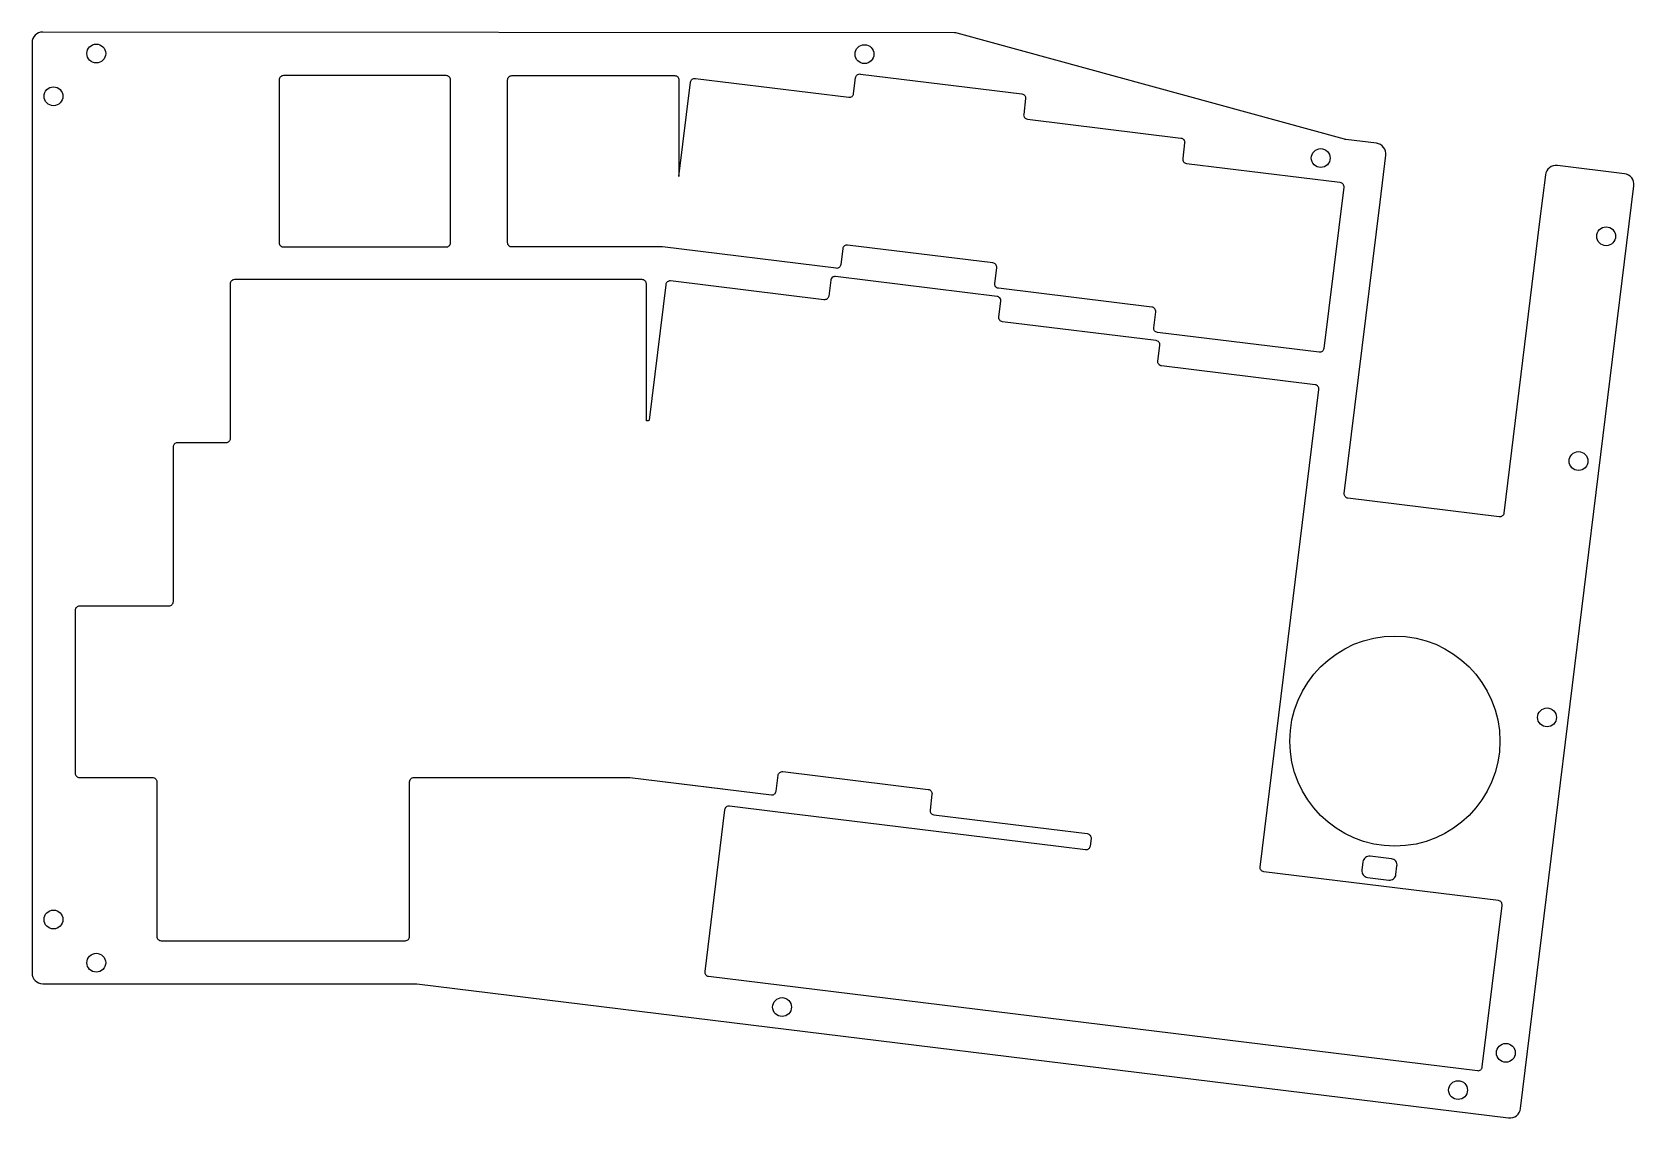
# Model space of a CAD drawing. Header units: millimetres. Extents: x -5 to 182, y -127 to 0.
import ezdxf

# ---------------------------------------------------------------- set-up
doc = ezdxf.new("R2010")
doc.units = ezdxf.units.MM
doc.layers.get('0').update_dxf_attribs({"linetype": 'CONTINUOUS'})

msp = doc.modelspace()

# ---------------------------------------------------------------- linework, layer by layer
msp.add_line((65.24, -87.16), (76.08, -88.49))
for points in [[(171.41, -22.28), (167.24, -56.3, -0.414214), (166.68, -56.73), (149.04, -54.57, -0.414214), (148.61, -54.01), (152.78, -19.99), (153.45, -14.54, 0.414214), (152.37, -13.14), (148.8, -12.7, -0.03633), (148.62, -12.67), (103.43, -0.29, 0.066742), (103.1, -0.24), (-3.3, -0.15, 0.414464), (-4.55, -1.4), (-4.55, -109.98, 0.414214), (-3.3, -111.23), (40.22, -111.23, -0.030553), (40.37, -111.24), (167.79, -126.88, 0.414214), (169.19, -125.79), (182.41, -18.09, 0.414214), (181.32, -16.7), (173.48, -15.73, 0.414214), (172.08, -16.82)], [(24.29, -24.74, 0.414214), (24.79, -25.24), (43.79, -25.24, 0.414214), (44.29, -24.74), (44.29, -5.74, 0.414214), (43.79, -5.24), (24.79, -5.24, 0.414214), (24.29, -5.74)], [(90.07, -25.45), (89.85, -27.3, -0.414214), (89.29, -27.73), (69.03, -25.24, 0.030553), (68.97, -25.24), (51.46, -25.24, -0.414214), (50.96, -24.74), (50.96, -5.74, -0.414214), (51.46, -5.24), (70.46, -5.24, -0.414214), (70.96, -5.74), (70.96, -17.02), (72.31, -6, -0.414214), (72.87, -5.57), (90.79, -7.76, 0.414214), (91.34, -7.33), (91.57, -5.49, -0.414214), (92.13, -5.05), (110.98, -7.37, -0.414214), (111.42, -7.92), (111.19, -9.77, 0.414214), (111.63, -10.32), (129.54, -12.52, -0.414214), (129.98, -13.08), (129.75, -14.92, 0.414214), (130.19, -15.48), (148.1, -17.68, -0.414214), (148.54, -18.24), (146.22, -37.1, -0.414214), (145.67, -37.53), (126.81, -35.22, -0.414214), (126.37, -34.66), (126.6, -32.82, 0.414214), (126.16, -32.26), (108.25, -30.06, -0.414214), (107.81, -29.5), (108.04, -27.66, 0.414214), (107.6, -27.1), (90.63, -25.02, 0.414214)], [(108.08, -31), (89.22, -28.69, 0.414214), (88.67, -29.12), (88.44, -30.96, -0.414214), (87.88, -31.4), (69.97, -29.2, 0.414214), (69.41, -29.64), (67.47, -45.44, -0.345914), (67.38, -45.53), (67.26, -45.54, -0.448763), (67.15, -45.44), (67.15, -29.55, 0.414214), (66.65, -29.05), (19.08, -29.05, 0.414214), (18.58, -29.55), (18.58, -47.6, -0.414214), (18.08, -48.1), (12.41, -48.1, 0.414214), (11.91, -48.6), (11.91, -66.65, -0.414214), (11.41, -67.15), (0.98, -67.15, 0.414214), (0.48, -67.65), (0.48, -86.65, 0.414214), (0.98, -87.15), (9.51, -87.15, -0.414214), (10.01, -87.65), (10.01, -105.7, 0.414214), (10.51, -106.2), (39.03, -106.2, 0.414214), (39.52, -105.7), (39.52, -87.65, -0.414214), (40.03, -87.15), (65.18, -87.15, -0.030553), (65.24, -87.16), (81.75, -89.18, 0.414214), (82.3, -88.75), (82.53, -86.9, -0.414214), (83.09, -86.47), (100.06, -88.55, -0.414214), (100.49, -89.11), (100.27, -90.95, 0.414214), (100.7, -91.51), (118.62, -93.71, -0.414214), (119.05, -94.27), (118.94, -95.17, -0.414214), (118.39, -95.6), (115.27, -95.22), (92.72, -92.45), (82.18, -91.16), (76.84, -90.5, 0.414214), (76.28, -90.94), (73.96, -109.8, 0.414214), (74.4, -110.35), (164.16, -121.37, 0.414214), (164.72, -120.94), (167.03, -102.08, 0.414214), (166.6, -101.52), (139.23, -98.16, -0.414214), (138.79, -97.61), (145.64, -41.87, 0.414214), (145.2, -41.32), (127.29, -39.12, -0.414214), (126.85, -38.56), (127.08, -36.72, 0.414214), (126.64, -36.16), (108.73, -33.96, -0.414214), (108.29, -33.4), (108.52, -31.56, 0.414214)], [(154.64, -98.47), (154.76, -97.48, 0.414214), (154.11, -96.64), (151.63, -96.34, 0.414214), (150.79, -96.99), (150.67, -97.98, 0.414214), (151.32, -98.82), (153.8, -99.12, 0.414214)]]:
    msp.add_lwpolyline(points, format="xyb", close=True)
for centre, radius in [((2.95, -2.66), 1.1), ((92.61, -2.73), 1.1), ((-2.05, -7.65), 1.1), ((145.86, -14.86), 1.1), ((179.17, -23.99), 1.1), ((175.95, -50.22), 1.1), ((154.51, -82.91), 12.26), ((172.27, -80.14), 1.1), ((-2.05, -103.73), 1.1), ((2.95, -108.77), 1.1), ((82.99, -113.95), 1.1), ((167.47, -119.29), 1.1), ((161.89, -123.64), 1.1)]:
    msp.add_circle(centre, radius)

doc.saveas('drawing.dxf')
